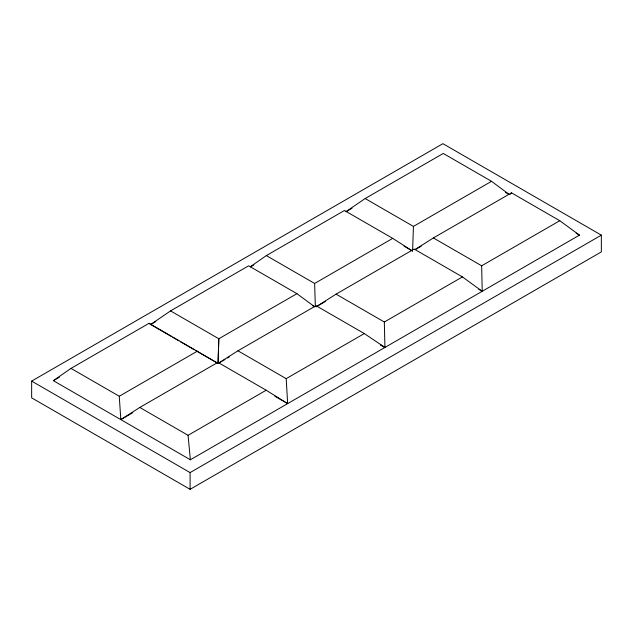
<?xml version="1.0" encoding="UTF-8"?>
<svg xmlns="http://www.w3.org/2000/svg" width="633" height="633" viewBox="0 0 633 633"><rect width="100%" height="100%" fill="white"/><g stroke="black" fill="none" stroke-linecap="round" stroke-linejoin="round"><path stroke-width="0.95" d="M412.629 250.114L413.428 226.408L491.532 181.315L509.106 194.378M510.42 194.244L511.504 192.851L559.77 220.719L579.48 235.128L190.375 459.772L53.378 380.678L70.991 368.382L149.087 323.289L217.261 362.954M250.336 266.691L266.351 255.59L344.455 210.496L392.721 238.364L412.637 251.127L404.068 246.182M314.585 306.712L296.917 293.672L248.65 265.805L170.546 310.898L150.654 324.515L149.087 323.289M346.006 211.651L365.162 198.54L443.258 153.447L491.532 181.315M224.921 359.512L218.899 362.931L237.929 350.793L286.195 378.661L287.651 403.609L266.176 390.221L217.902 362.353L139.798 407.446L120.816 419.608L119.257 396.25L70.991 368.382M316.231 306.736L336.06 294.139L414.156 249.046L462.43 276.914L482.204 291.291L481.666 265.805L433.399 237.937L415.098 249.521M31.65 381.106L442.902 143.675L601.35 235.152L601.35 251.894L190.098 489.325L31.65 397.848L31.65 381.106L190.098 472.59L601.35 235.152M53.378 380.678L59.352 377.228M155.773 321.564L150.654 324.515L171.132 336.337M250.494 266.881L253.904 264.911M346.061 211.699L352.035 208.257M119.257 396.25L197.361 351.157M296.917 293.672L218.82 338.766L218.053 363.429L218.82 338.766L170.546 310.898M266.351 255.59L314.625 283.457L392.721 238.364M237.929 350.793L316.033 305.699L364.299 333.567L384.927 347.446L384.326 322.007L336.06 294.139M433.399 237.937L511.504 192.851M120.776 419.584L132.764 412.716M227.437 358.009L229.186 357.044M316.176 306.776L325.568 301.355M415.161 249.624L421.174 246.197M139.798 407.446L188.072 435.314L266.176 390.221M286.195 378.661L364.299 333.567M384.326 322.007L462.43 276.914M481.666 265.805L559.77 220.719M505.609 192.479L508.164 193.959M576.085 233.166L579.48 235.128M365.162 198.54L413.428 226.408M478.809 289.328L482.204 291.291M312.765 305.786L314.474 306.776M172.833 337.326L178.807 340.768M180.516 341.757L194.165 349.638M195.866 350.619L217.198 362.931M274.928 396.266L287.651 403.609M188.072 435.314L190.375 459.772M314.625 283.457L315.337 306.285M190.098 472.59L190.098 489.325M384.927 347.446L380.686 345.001L384.927 347.446"/></g></svg>
